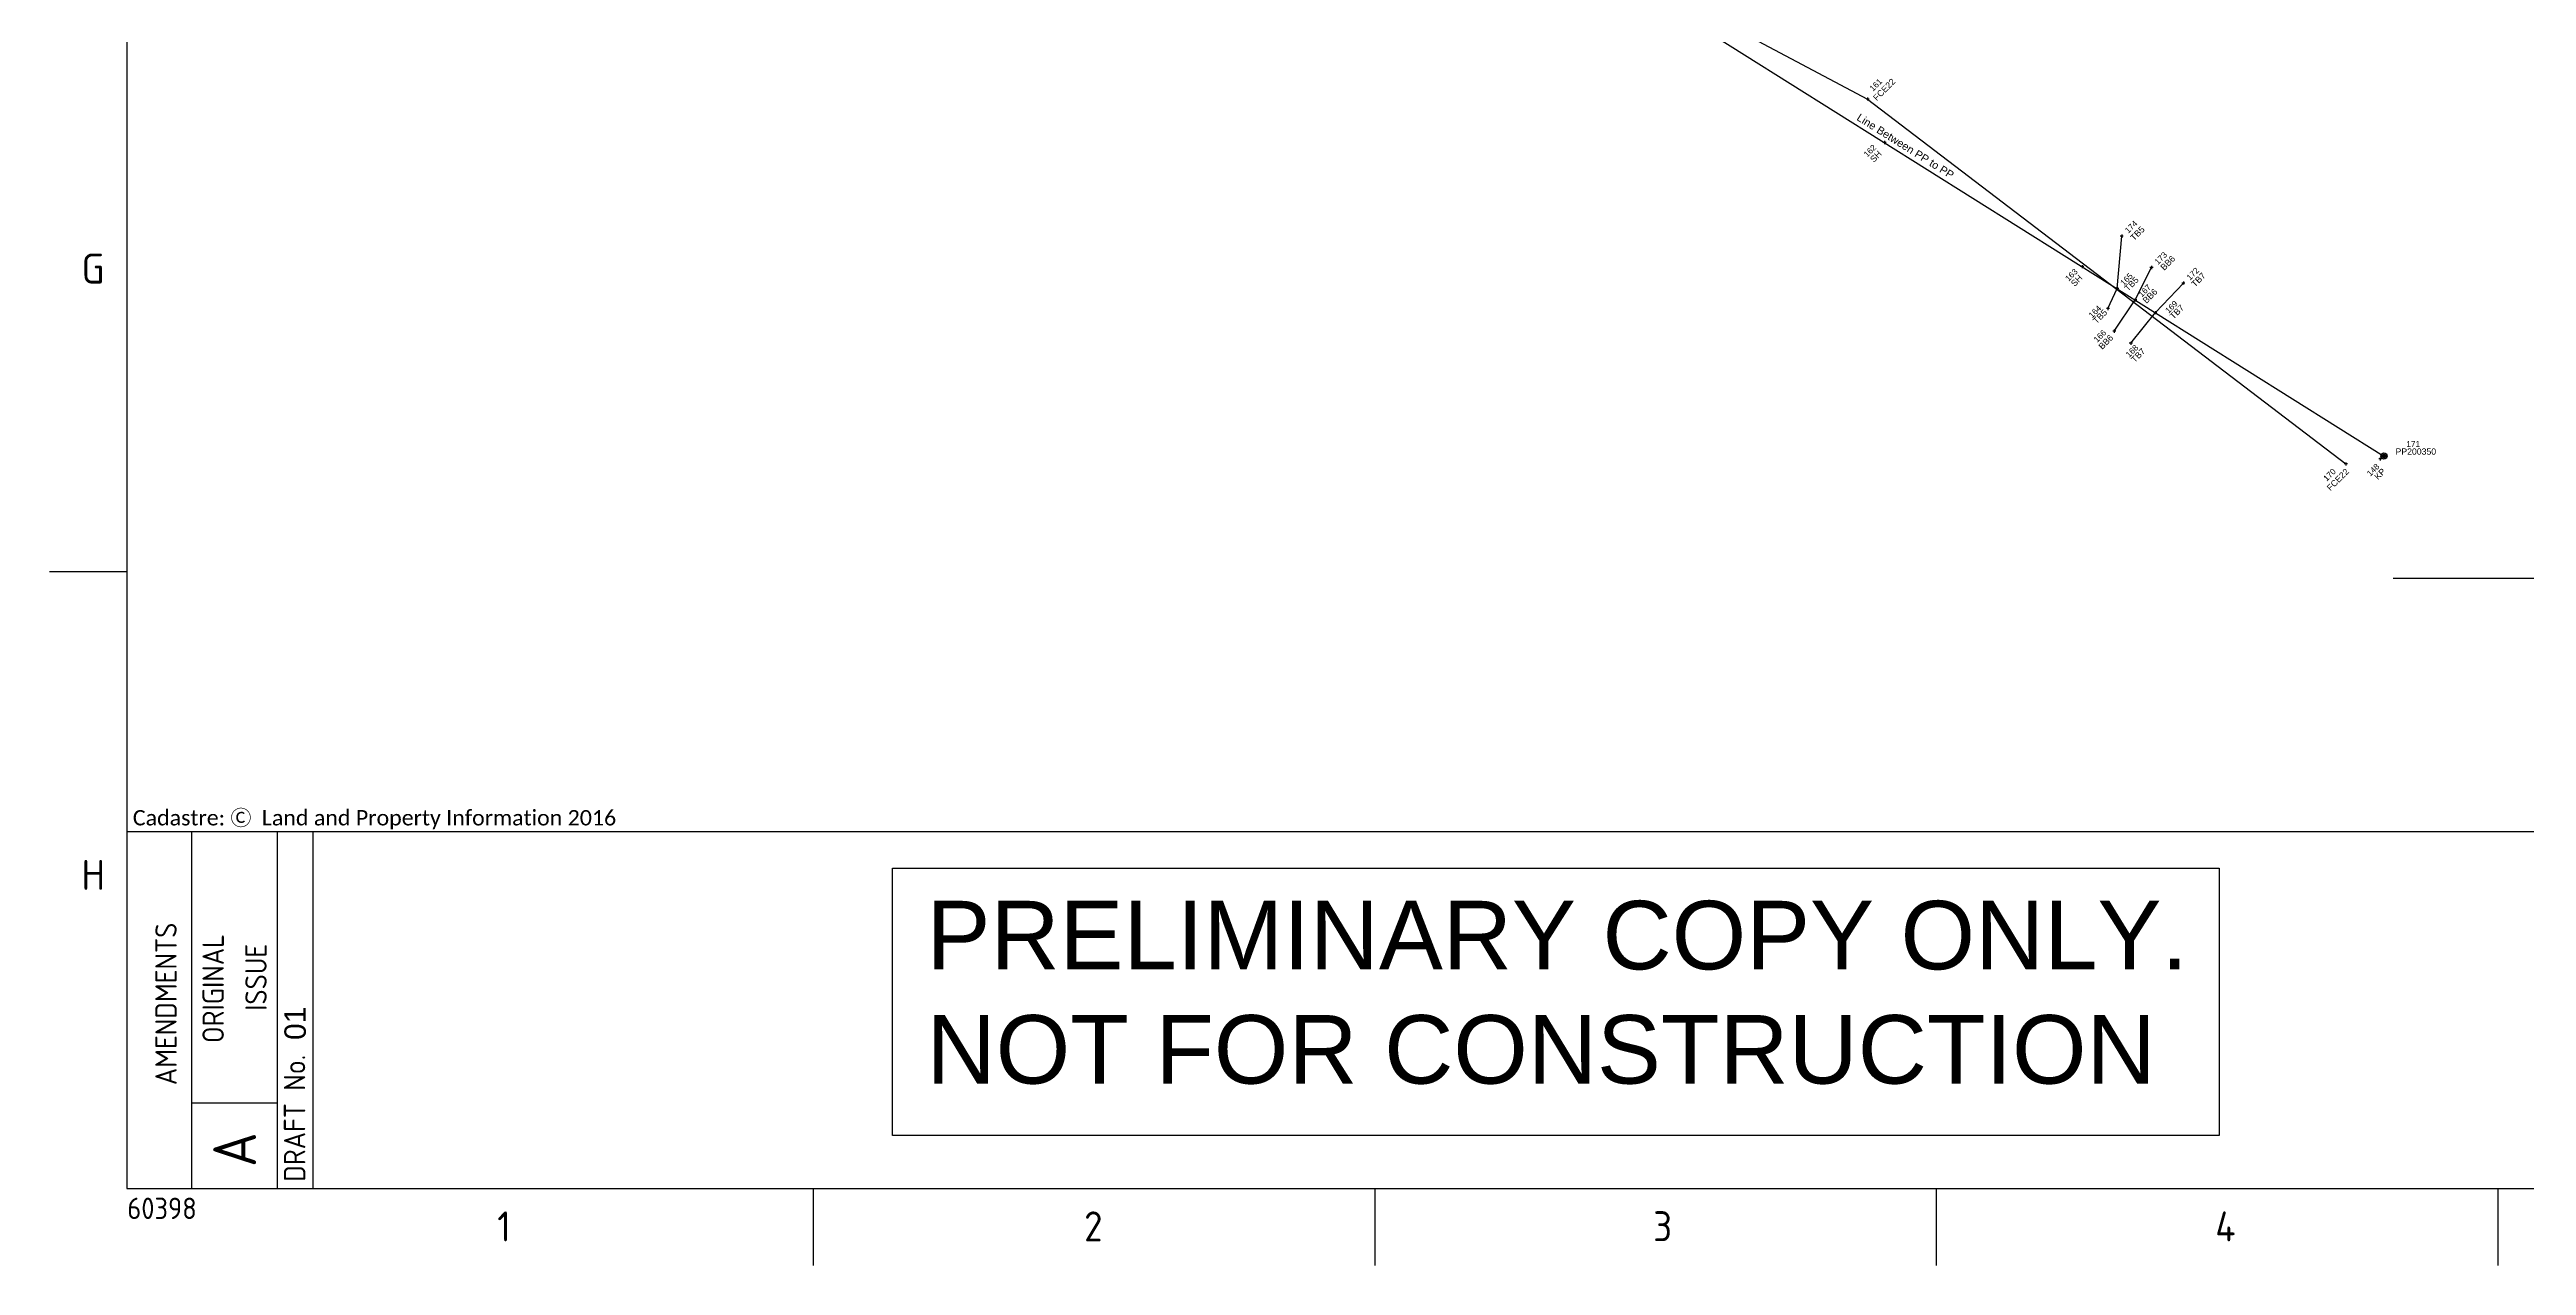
# Paper-space layout 'Survey' of a CAD drawing. Header units: metres, sheet in millimetres. Extents: x -21 to 813, y -3 to 583.
# Drawn here: x -20.5 to 268.4, y -3 to 138.9 of the extents above; entities that cross this region are included whole.
import ezdxf
from ezdxf.enums import TextEntityAlignment as Align

# ---------------------------------------------------------------- set-up
doc = ezdxf.new("R2010")
doc.units = ezdxf.units.M
doc.layers.get('0').update_dxf_attribs({"color": 6})
for name, color, linetype in [('Notes', 7, 'Continuous'), ('SupportsUG_SP_EXT', 7, 'Continuous'), ('TEXT1', 7, 'Continuous')]:
    doc.layers.add(name, color=color, linetype=linetype)
doc.layers.get('0').freeze()
doc.styles.add('ARIAL', font='arial.ttf', dxfattribs={"height": 2})
doc.styles.add('iecISOCP', font='isocp.shx')
doc.styles.get("Standard").update_dxf_attribs({"font": 'arial.ttf'})

# ---------------------------------------------------------------- blocks, each defined once
blk = doc.blocks.new('A$C30A46249')
at = {"color": 7, "lineweight": -3, "insert": (6.92, 4.97), "char_height": 1.79, "attachment_point": 7, "line_spacing_factor": 1.2}
blk.add_mtext('{\\fCalibri|b0|i0|c0|p34;\\C256;Cadastre: \\fMS Gothic|b0|i0|c128|p49;\\C250;\\c2236962;Ⓒ\\fMS Gothic|b0|i0|c0|p49; \\fCalibri|b0|i0|c0|p34;\\C256;Land and Property Information 2016}', dxfattribs=at)
blk = doc.blocks.new('A1_FRAME_TITLE')
at = {"layer": 'Notes', "color": 3, "linetype": 'Continuous'}
for p, q in [((9, 574.39), (9, 5.97)), ((16.59, 5.97), (16.59, 47.62)), ((26.59, 5.97), (26.59, 47.62)), ((30.74, 5.98), (30.74, 47.62)), ((16.59, 15.97), (26.59, 15.97))]:
    blk.add_line(p, q, dxfattribs=at)
at = {"layer": 'Notes', "linetype": 'Continuous'}
for p, q in [((9, 77.93), (0, 77.93)), ((89.14, -3.03), (89.14, 5.97)), ((154.65, -3.03), (154.65, 5.97)), ((220.16, -3.03), (220.16, 5.97)), ((285.67, -3.03), (285.67, 5.97))]:
    blk.add_line(p, q, dxfattribs=at)
at = {"layer": 'Notes', "color": 3, "linetype": 'Continuous', "flags": 128}
for points in [[(9, 47.62), (123.8, 47.62)], [(123.8, 47.62), (824.37, 47.62)], [(9, 5.97), (123.8, 5.97)], [(123.8, 5.97), (824.37, 5.97)]]:
    blk.add_lwpolyline(points, dxfattribs=at)
blk.add_attdef('DRAFT_NUM', (29.9, 23.29), '', height=2.5, rotation=90)
at = {"layer": 'Notes', "color": 7, "style": 'iecISOCP'}
for s, p in [('G', (3.74, 111.56)), ('H', (3.74, 40.81)), ('1', (52.24, -0.22)), ('2', (120.7, -0.22)), ('3', (187.09, -0.2)), ('4', (252.67, -0.22))]:
    blk.add_text(s, height=3.5, dxfattribs=at).set_placement(p)
for s, height, p in [('AMENDMENTS', 2.5, (14.84, 18.02)), ('ORIGINAL', 2.5, (20.34, 22.94)), ('ISSUE', 2.5, (25.34, 26.69)), ('DRAFT No.', 2.5, (29.84, 6.74)), ('A', 5, (24.09, 8.47))]:
    blk.add_text(s, height=height, rotation=90, dxfattribs=at).set_placement(p)
at = {"layer": 'Notes', "color": 7, "style": 'iecISOCP', "flags": 8}
blk.add_attdef('VERSION_NO', text='', height=2.5, rotation=90, dxfattribs=at).set_placement((302.04, 43.81), align=Align.MIDDLE_CENTER)
at = {"layer": 'Notes', "color": 7, "style": 'iecISOCP'}
for tag, p in [('CAP_NO', (513.19, 43.46)), ('IE_NUM', (513.05, 37.81)), ('REF_No_1', (335.24, 32.31)), ('REF_1', (362.52, 32.31)), ('GEN_WO', (441.71, 31.76)), ('HV_SWITCH', (513.46, 32.16)), ('REF_No_2', (335.24, 26.31)), ('REF_2', (362.52, 26.31)), ('OH_WO', (441.71, 25.81)), ('UBD_REF', (513.05, 25.83)), ('REF_No_3', (335.24, 20.31)), ('REF_3', (362.52, 20.31)), ('UG_WO', (441.71, 20.05)), ('GIS_MAP_No', (513.05, 20.04)), ('REF_No_4', (335.24, 14.31)), ('REF_4', (362.52, 14.31)), ('SUB_WO', (441.71, 13.81)), ('HV_OP_DIAG', (513.33, 14.2)), ('LGA', (512.95, 7.78))]:
    blk.add_attdef(tag, p, '', height=2.5, dxfattribs=at)
at = {"layer": 'Notes', "style": 'iecISOCP'}
for tag, p in [('T1', (684.37, 39.47)), ('T2', (684.37, 34.35)), ('T3', (684.37, 28.92)), ('T4', (684.37, 23.66)), ('T5', (684.37, 18.23)), ('T6', (684.37, 12.97))]:
    blk.add_attdef(tag, text='', height=3.5, dxfattribs=at).set_placement(p, align=Align.CENTER)
at = {"layer": 'Notes', "color": 7, "style": 'iecISOCP'}
for tag, p in [('scale', (567.76, 33.27)), ('DRAWN', (567.76, 24.93)), ('DATE', (567.76, 16.88)), ('DESIGN', (605.62, 9.15)), ('CHD', (567.76, 8.37))]:
    blk.add_attdef(tag, text='', height=2.5, dxfattribs=at).set_placement(p, align=Align.CENTER)
at = {"layer": 'Notes', "color": 4, "style": 'iecISOCP'}
blk.add_attdef('NUM', text='', height=7, dxfattribs=at).set_placement((792.37, 20.12), align=Align.MIDDLE_CENTER)
at = {"layer": 'Notes', "color": 1, "style": 'iecISOCP'}
blk.add_attdef('REV', text='', height=5, dxfattribs=at).set_placement((820.05, 17.1), align=Align.CENTER)
at = {"layer": 'Notes', "color": 7, "style": 'iecISOCP'}
for tag, p in [('NS', (790.71, 8.12)), ('SHTS', (805.41, 8.12))]:
    blk.add_attdef(tag, text='', height=2.5, dxfattribs=at).set_placement(p, align=Align.MIDDLE)
at = {"layer": 'Notes', "style": 'iecISOCP'}
blk.add_attdef('ExportID', (9.08, 2.39), '', height=2.5, dxfattribs=at)
at = {"layer": 'Notes', "style": 'iecISOCP', "flags": 1}
for tag, p in [('ProjectType', (14.17, -26.8)), ('ProjectNumber', (23.56, -26.82)), ('DrawingNumber', (35.51, -26.8)), ('ProjectDescription', (47.56, -26.83)), ('ExportDate', (60.28, -26.79)), ('ExportUserName', (69.15, -26.8)), ('DesignerCompanyName', (81.48, -26.79)), ('ExportAreaOfInterest', (97.1, -26.81)), ('GIS_SUCCESS', (112, -26.78)), ('CAD_SUCCESS', (121.79, -26.78)), ('DEPOTCODE', (132.11, -26.88)), ('ExportCategories', (140.08, -26.8)), ('Comments', (154.38, -26.88))]:
    blk.add_attdef(tag, p, '', height=1, dxfattribs=at)
blk = doc.blocks.new('POWER POLE')
h = blk.add_hatch(color=256)
h.paths.add_polyline_path([(-1, 0, 1), (1, 0, 1)])
h.paths.add_polyline_path([(0.74, 0, -1), (-0.74, 0, -1)], flags=16)
for radius in [0.996, 0.563]:
    blk.add_circle((0, 0), radius)
at = {"layer": 'TEXT1', "style": 'ARIAL'}
blk.add_text('PP', height=0.56, rotation=302.70417, dxfattribs=at).set_placement((-0.52, 0.26))

psp = doc.layouts.new('Survey')

# ---------------------------------------------------------------- linework, layer by layer
at = {"layer": 'Notes'}
for p, q in [((134.56, 165.06), (251.8, 91.44)), ((167.63, 145.79), (191.56, 133.1)), ((191.56, 133.28), (191.56, 132.92)), ((191.56, 133.1), (247.35, 90.51)), ((193.53, 128.21), (193.53, 127.85)), ((220.68, 110.98), (221.21, 117.1)), ((221.21, 117.28), (221.21, 116.92)), ((216.59, 113.73), (216.59, 113.37)), ((222.79, 109.65), (224.68, 113.44)), ((224.68, 113.62), (224.68, 113.26)), ((219.6, 108.65), (220.68, 110.98)), ((220.68, 111.16), (220.68, 110.8)), ((222.79, 109.83), (222.79, 109.47)), ((225.14, 108.18), (228.4, 111.62)), ((228.4, 111.8), (228.4, 111.44)), ((219.6, 108.83), (219.6, 108.47)), ((220.34, 106.01), (222.79, 109.65)), ((222.27, 104.6), (225.14, 108.18)), ((225.14, 108.36), (225.14, 108)), ((220.34, 106.19), (220.34, 105.83)), ((222.27, 104.78), (222.27, 104.42)), ((247.35, 90.69), (247.35, 90.33)), ((251.37, 91.28), (251.37, 90.92)), ((251.8, 91.62), (251.8, 91.26))]:
    psp.add_line(p, q, dxfattribs=at)
at = {"layer": 'Notes', "color": 7, "linetype": 'Continuous'}
psp.add_line((252.88, 77.19), (534.75, 77.19), dxfattribs=at)
at = {"layer": 'Notes', "linetype": 'Continuous'}
for points in [[(191.74, 133.1), (191.56, 133.1), (191.38, 133.1)], [(193.71, 128.03), (193.53, 128.03), (193.35, 128.03)], [(221.39, 117.1), (221.21, 117.1), (221.03, 117.1)], [(216.77, 113.55), (216.59, 113.55), (216.41, 113.55)], [(224.86, 113.44), (224.68, 113.44), (224.5, 113.44)], [(220.86, 110.98), (220.68, 110.98), (220.5, 110.98)], [(228.58, 111.62), (228.4, 111.62), (228.22, 111.62)], [(219.78, 108.65), (219.6, 108.65), (219.42, 108.65)], [(222.97, 109.65), (222.79, 109.65), (222.61, 109.65)], [(225.32, 108.18), (225.14, 108.18), (224.96, 108.18)], [(220.52, 106.01), (220.34, 106.01), (220.16, 106.01)], [(222.45, 104.6), (222.27, 104.6), (222.09, 104.6)], [(247.53, 90.51), (247.35, 90.51), (247.17, 90.51)], [(251.55, 91.1), (251.37, 91.1), (251.19, 91.1)], [(251.98, 91.44), (251.8, 91.44), (251.62, 91.44)]]:
    psp.add_lwpolyline(points, dxfattribs=at)
at = {"layer": 'Notes', "color": 1, "linetype": 'Continuous'}
psp.add_lwpolyline([(77.79, 43.34), (232.59, 43.34), (232.59, 12.16), (77.79, 12.16)], close=True, dxfattribs=at)

# ---------------------------------------------------------------- block references
at = {"layer": 'Notes', "xscale": 0.36, "yscale": 0.36, "zscale": 0.36, "rotation": 57.29577951308232}
psp.add_blockref('POWER POLE', (251.8, 91.44), dxfattribs=at)
at = {"layer": 'Notes'}
psp.add_blockref('A$C30A46249', (-17.75, 42.91), dxfattribs=at)
at = {"layer": 'SupportsUG_SP_EXT'}
ref = psp.add_blockref('A1_FRAME_TITLE', (-20.55, 0), dxfattribs=at)
ref.add_attrib('ExportID', '60398', (-11.47, 2.39), dxfattribs={"layer": 'Notes', "height": 2.5, "style": 'iecISOCP'})
ref.add_attrib('DRAFT_NUM', '01', (9.35, 23.29), dxfattribs={"layer": '0', "height": 2.5, "rotation": 90})

# ---------------------------------------------------------------- texts
at = {"layer": 'Notes'}
for s, height, rotation, p in [('161', 0.686, 45, (192.2, 133.95)), ('FCE22', 0.726, 45, (192.63, 132.83)), ('Line Between PP to PP', 0.9, 327.8533, (190.2, 130.7)), ('162', 0.686, 45, (191.51, 126.25)), ('SH', 0.726, 45, (192.28, 125.65)), ('174', 0.686, 45, (221.98, 117.38)), ('TB5', 0.726, 45, (222.64, 116.5)), ('163', 0.686, 45, (215.01, 111.77)), ('165', 0.686, 45, (221.44, 111.26)), ('173', 0.686, 45, (225.44, 113.72)), ('BB6', 0.726, 45, (226.16, 113.04)), ('172', 0.686, 45, (229.17, 111.9)), ('TB7', 0.726, 45, (229.75, 111.1)), ('SH', 0.726, 45, (215.71, 111.16)), ('TB5', 0.726, 45, (221.94, 110.6)), ('167', 0.686, 45, (223.56, 109.93)), ('BB6', 0.726, 45, (224.09, 109.18)), ('164', 0.686, 45, (217.76, 107.49)), ('TB5', 0.726, 45, (218.27, 106.8)), ('169', 0.686, 45, (226.68, 108.03)), ('TB7', 0.726, 45, (227.24, 107.35)), ('166', 0.686, 45, (218.34, 104.63)), ('BB6', 0.726, 45, (218.93, 103.82)), ('168', 0.686, 45, (222.08, 102.89)), ('TB7', 0.726, 45, (222.72, 102.27)), ('170', 0.686, 45, (245.13, 88.44)), ('FCE22', 0.726, 45, (245.56, 87.31)), ('148', 0.686, 45, (250.21, 89.01)), ('KP', 0.726, 45, (251.11, 88.61))]:
    psp.add_text(s, height=height, rotation=rotation, dxfattribs=at).set_placement(p)
for s, height, p in [('171', 0.686, (254.41, 92.5)), ('PP200350', 0.726, (253.15, 91.6))]:
    psp.add_text(s, height=height, dxfattribs=at).set_placement(p)
at = {"layer": 'Notes', "color": 1, "linetype": 'Continuous', "insert": (81.77, 39.53), "char_height": 8, "attachment_point": 1}
psp.add_mtext_dynamic_manual_height_columns('PRELIMINARY COPY ONLY.\\PNOT FOR CONSTRUCTION', width=148.368, gutter_width=4, heights=[0], dxfattribs=at)

doc.saveas('drawing.dxf')
